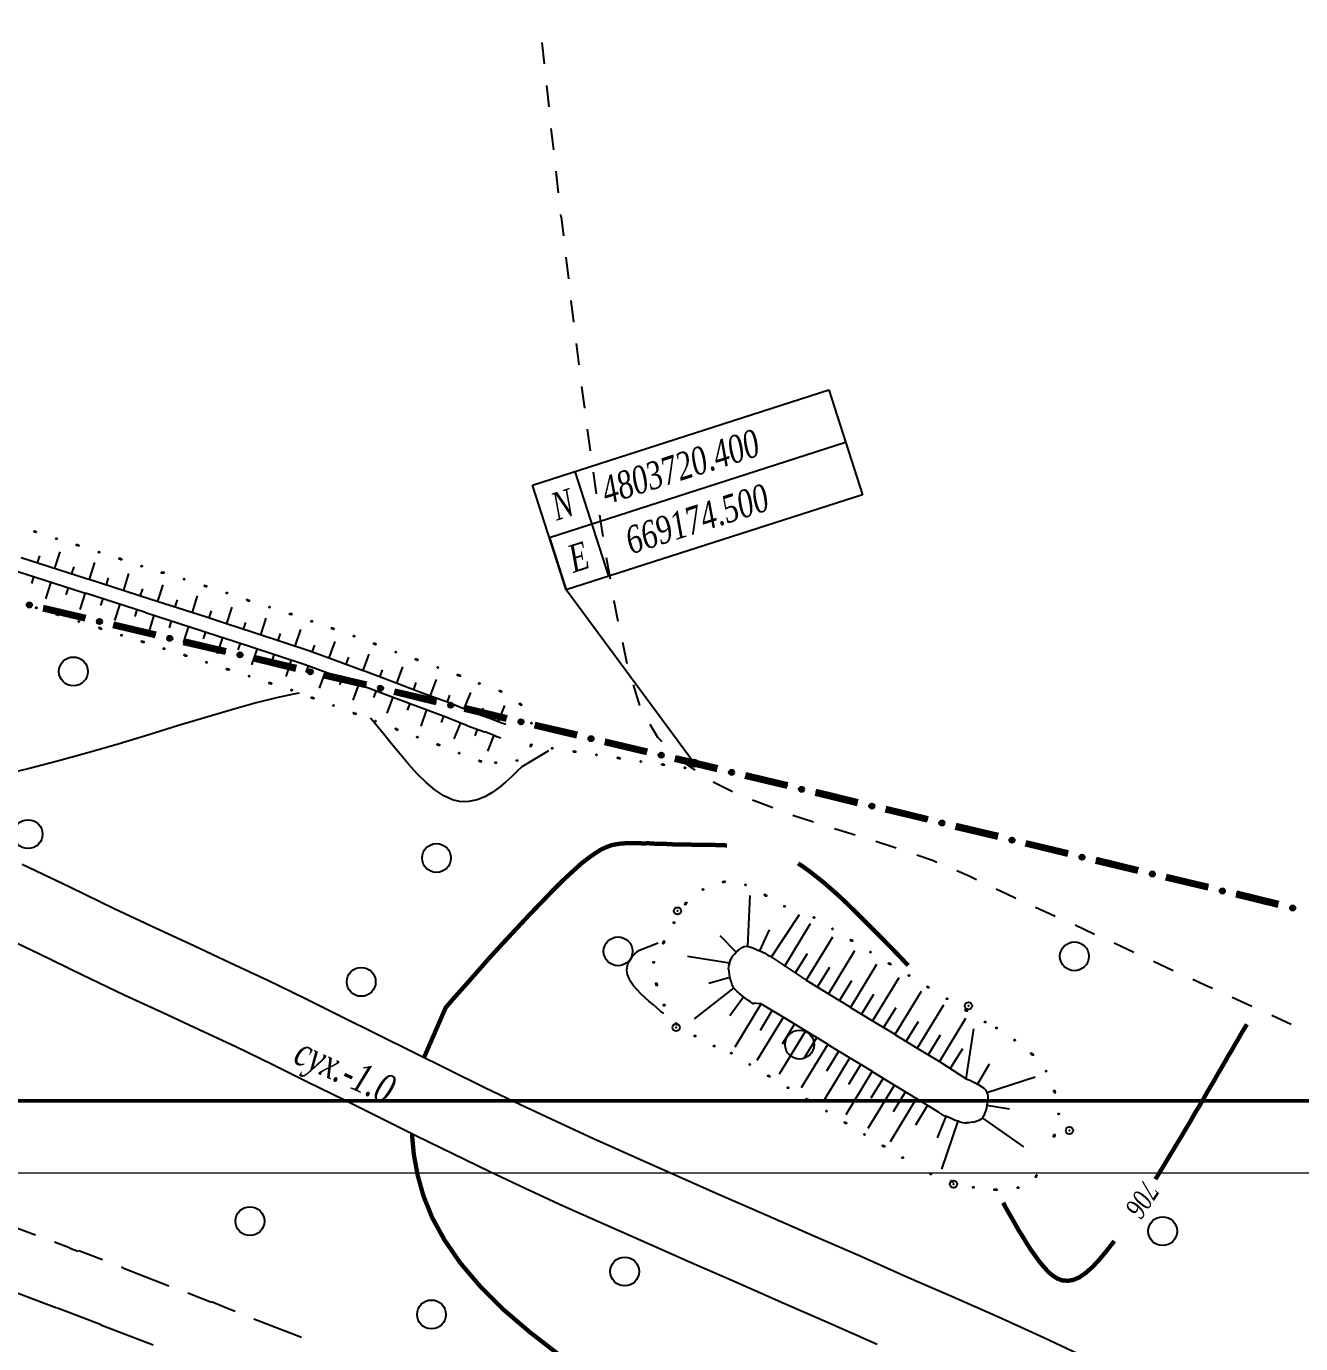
# Model space of a CAD drawing. Header units: millimetres. Extents: x 1353783 to 6492029790, y -7276956 to -512500.
# Drawn here: x 10019964 to 10028793, y -2866113 to -2856987 of the extents above; entities that cross this region are included whole.
import ezdxf

# ---------------------------------------------------------------- set-up
doc = ezdxf.new("R2010")
doc.units = ezdxf.units.MM
doc.linetypes.add('CONTI', pattern=[0])
doc.layers.get('0').update_dxf_attribs({"lineweight": 5})
for name, color, linetype in [('GOR_BUNKNOWN', 212, 'CONTI'), ('GORIZUNKNOWN', 32, 'CONTI'), ('NAD_MГИДРОГР', 94, 'CONTI'), ('PI_DTUNKNOWN', 250, 'CONTI'), ('PI_DTГРАНИЦЫ', 10, 'CONTI'), ('SIT_LГИДРОГР', 84, 'CONTI'), ('SIT_LГРАНИЦЫ', 10, 'CONTI'), ('SIT_LДОРОГИ', 250, 'CONTI'), ('SIT_LРЕЛЬЕФ', 7, 'CONTI'), ('ZAPSKРАСТЕНИ', 94, 'CONTI'), ('ГРАНИЦЫ', 7, 'CONTI'), ('РЕЛЬЕФ', 7, 'CONTI')]:
    doc.layers.add(name, color=color, linetype=linetype)
doc.layers.add('штамп', color=7, linetype='Continuous', lineweight=50)
doc.styles.add('SHRFT', font='', dxfattribs={"width": 0.75})
doc.styles.get('SHRFT').set_extended_font_data('Times New Roman Cyr', italic=True)

# ---------------------------------------------------------------- blocks, each defined once
blk = doc.blocks.new('BL_2004')
at = {"color": 0}
blk.add_circle((0, 0), 1, dxfattribs=at)
blk = doc.blocks.new('оо')
at = {"layer": 'GOR_BUNKNOWN', "color": 9, "true_color": 0xc7c8ca, "const_width": 0.15}
for points in [[(222980.866, -3431945.182), (222982.113, -3431943.762), (222982.523, -3431943.512), (222983.003, -3431943.232), (222983.523, -3431942.922), (222984.073, -3431942.592), (222984.653, -3431942.262), (222985.243, -3431941.932), (222985.813, -3431941.612), (222986.373, -3431941.312), (222986.893, -3431941.032), (222987.363, -3431940.792), (222987.773, -3431940.602), (222988.123, -3431940.442), (222988.433, -3431940.332), (222988.693, -3431940.252), (222988.923, -3431940.192), (222989.123, -3431940.172), (222989.303, -3431940.162), (222989.473, -3431940.182), (222989.633, -3431940.212), (222989.803, -3431940.252), (222989.973, -3431940.302), (222990.153, -3431940.362), (222990.343, -3431940.432), (222990.543, -3431940.492), (222990.743, -3431940.572), (222990.953, -3431940.642), (222991.173, -3431940.722), (222991.403, -3431940.812), (222991.643, -3431940.892), (222991.883, -3431940.972), (222992.123, -3431941.052), (222992.373, -3431941.142), (222992.633, -3431941.222), (222992.883, -3431941.312), (222993.112, -3431941.394)], [(222995.264, -3431942.739), (222995.403, -3431942.912), (222995.563, -3431943.132), (222995.733, -3431943.382), (222995.913, -3431943.652), (222996.093, -3431943.952), (222996.283, -3431944.272), (222996.473, -3431944.622), (222996.663, -3431944.982), (222996.853, -3431945.352), (222997.043, -3431945.722), (222997.223, -3431946.072), (222997.393, -3431946.412), (222997.553, -3431946.732), (222997.693, -3431947.022), (222997.813, -3431947.272)], [(222979.893, -3431952.352), (222979.613, -3431951.422), (222979.443, -3431950.552), (222979.383, -3431949.732), (222979.413, -3431948.982), (222979.503, -3431948.282), (222979.643, -3431947.652), (222979.67, -3431947.563)], [(222982.153, -3431956.382), (222981.453, -3431955.362), (222980.823, -3431954.342), (222980.303, -3431953.332), (222979.893, -3431952.352)], [(223004.683, -3431956.092), (223004.993, -3431955.822), (223005.253, -3431955.592), (223005.493, -3431955.382), (223005.693, -3431955.192), (223005.883, -3431955.032), (223006.053, -3431954.882), (223006.213, -3431954.732), (223006.363, -3431954.592), (223006.523, -3431954.452), (223006.683, -3431954.312), (223006.853, -3431954.152), (223007.033, -3431953.992), (223007.223, -3431953.822), (223007.403, -3431953.652), (223007.593, -3431953.492), (223007.763, -3431953.332), (223007.933, -3431953.182), (223008.093, -3431953.032), (223008.233, -3431952.912), (223008.363, -3431952.802)], [(222998.433, -3431956.102), (222998.463, -3431956.272), (222998.503, -3431956.472), (222998.553, -3431956.692), (222998.603, -3431956.932), (222998.653, -3431957.182), (222998.723, -3431957.442), (222998.783, -3431957.702), (222998.853, -3431957.962), (222998.933, -3431958.212), (222999.013, -3431958.452), (222999.103, -3431958.672), (222999.193, -3431958.872), (222999.303, -3431959.042), (222999.423, -3431959.182), (222999.563, -3431959.292), (222999.733, -3431959.362), (222999.923, -3431959.392), (223000.153, -3431959.372), (223000.413, -3431959.292), (223000.713, -3431959.162)], [(223003.703, -3431956.942), (223004.053, -3431956.642), (223004.383, -3431956.352), (223004.683, -3431956.092)], [(223000.713, -3431959.162), (223001.013, -3431958.992), (223001.343, -3431958.782), (223001.693, -3431958.542)]]:
    blk.add_lwpolyline(points, dxfattribs=at)
at = {"layer": 'GORIZUNKNOWN', "color": 9, "true_color": 0xc7c8ca}
for points in [[(222980.614, -3431931.844), (222980.413, -3431931.812), (222979.813, -3431931.752), (222979.093, -3431931.702), (222978.253, -3431931.672), (222977.313, -3431931.652), (222976.283, -3431931.632), (222975.213, -3431931.622), (222974.103, -3431931.602), (222973.003, -3431931.572), (222971.913, -3431931.522), (222970.873, -3431931.462), (222969.903, -3431931.382)], [(222988.223, -3431936.382), (222987.173, -3431936.632), (222986.963, -3431936.732), (222986.723, -3431936.852), (222986.473, -3431936.962), (222986.203, -3431937.072), (222985.923, -3431937.162), (222985.633, -3431937.222), (222985.353, -3431937.242), (222985.063, -3431937.212), (222984.793, -3431937.132), (222984.533, -3431936.982), (222984.293, -3431936.762), (222984.063, -3431936.472), (222983.853, -3431936.132), (222983.653, -3431935.752), (222983.463, -3431935.342), (222983.293, -3431934.922), (222983.123, -3431934.492), (222982.963, -3431934.072), (222982.803, -3431933.682), (222982.695, -3431933.42)], [(222989.243, -3431946.272), (222989.163, -3431946.152), (222989.073, -3431946.012), (222988.983, -3431945.862), (222988.883, -3431945.702), (222988.783, -3431945.542), (222988.693, -3431945.372), (222988.613, -3431945.202), (222988.543, -3431945.032), (222988.493, -3431944.872), (222988.473, -3431944.722), (222988.463, -3431944.592), (222988.483, -3431944.462), (222988.523, -3431944.362), (222988.583, -3431944.262), (222988.653, -3431944.182), (222988.733, -3431944.112), (222988.823, -3431944.042), (222988.923, -3431943.992), (222989.023, -3431943.952), (222989.113, -3431943.922), (222989.803, -3431943.872)]]:
    blk.add_lwpolyline(points, dxfattribs=at)
at = {"layer": 'PI_DTUNKNOWN', "color": 9, "true_color": 0xc7c8ca}
for centre in [(222990.783, -3431943.032), (222989.503, -3431946.862), (222999.373, -3431949.242), (223001.383, -3431954.422), (222996.993, -3431954.962)]:
    blk.add_circle(centre, 0.125, dxfattribs=at)
for p in [(222990.783, -3431943.032), (222989.503, -3431946.862), (222999.373, -3431949.242), (223001.383, -3431954.422), (222996.993, -3431954.962)]:
    blk.add_point(p, dxfattribs=at)
at = {"layer": 'PI_DTГРАНИЦЫ', "color": 9, "true_color": 0xc7c8ca}
blk.add_circle((222992.893, -3431938.332), 0.125, dxfattribs=at)
blk.add_point((222992.893, -3431938.332), dxfattribs=at)
at = {"layer": 'SIT_LГИДРОГР', "color": 9, "true_color": 0xc7c8ca}
for p, q in [((222969.663, -3431934.542), (222970.993, -3431935.802)), ((222970.993, -3431935.802), (222972.233, -3431936.982)), ((222967.933, -3431936.412), (222969.243, -3431937.652)), ((222972.233, -3431936.982), (222973.383, -3431938.062)), ((222969.243, -3431937.652), (222970.483, -3431938.832)), ((222973.383, -3431938.062), (222974.463, -3431939.052)), ((222970.483, -3431938.832), (222971.643, -3431939.932)), ((222974.463, -3431939.052), (222975.493, -3431940.002)), ((222971.643, -3431939.932), (222972.733, -3431940.932)), ((222975.493, -3431940.002), (222976.533, -3431940.972)), ((222972.733, -3431940.932), (222973.753, -3431941.872)), ((222976.533, -3431940.972), (222977.563, -3431941.962)), ((222973.753, -3431941.872), (222974.783, -3431942.822)), ((222977.563, -3431941.962), (222978.563, -3431942.932)), ((222974.783, -3431942.822), (222975.793, -3431943.792)), ((222978.563, -3431942.932), (222979.573, -3431943.912)), ((222975.793, -3431943.792), (222976.793, -3431944.762)), ((222979.573, -3431943.912), (222980.573, -3431944.892)), ((222976.793, -3431944.762), (222977.793, -3431945.732)), ((222980.573, -3431944.892), (222981.563, -3431945.852)), ((222977.793, -3431945.732), (222978.793, -3431946.712)), ((222981.563, -3431945.852), (222982.563, -3431946.812)), ((222978.793, -3431946.712), (222979.793, -3431947.682)), ((222982.563, -3431946.812), (222983.553, -3431947.752)), ((222979.793, -3431947.682), (222980.803, -3431948.652)), ((222983.553, -3431947.752), (222984.553, -3431948.682)), ((222980.803, -3431948.652), (222981.813, -3431949.612)), ((222984.553, -3431948.682), (222985.603, -3431949.652)), ((222981.813, -3431949.612), (222982.823, -3431950.562)), ((222985.603, -3431949.652), (222986.743, -3431950.662)), ((222982.823, -3431950.562), (222983.893, -3431951.542)), ((222986.743, -3431950.662), (222987.953, -3431951.742)), ((222983.893, -3431951.542), (222985.043, -3431952.572)), ((222987.953, -3431951.742), (222989.203, -3431952.862)), ((222985.043, -3431952.572), (222986.253, -3431953.652)), ((222989.203, -3431952.862), (222990.503, -3431954.012)), ((222986.253, -3431953.652), (222987.513, -3431954.772)), ((222990.503, -3431954.012), (222991.823, -3431955.172)), ((222987.513, -3431954.772), (222988.813, -3431955.922)), ((222991.823, -3431955.172), (222993.153, -3431956.342)), ((222988.813, -3431955.922), (222990.133, -3431957.092)), ((222993.153, -3431956.342), (222994.473, -3431957.522)), ((222990.133, -3431957.092), (222991.463, -3431958.262)), ((222994.473, -3431957.522), (222995.783, -3431958.682)), ((222991.463, -3431958.262), (222992.783, -3431959.432)), ((222995.783, -3431958.682), (222997.073, -3431959.822)), ((222997.073, -3431959.822), (222998.343, -3431960.982)), ((222998.343, -3431960.982), (222999.613, -3431962.162))]:
    blk.add_line(p, q, dxfattribs=at)
at = {"layer": 'SIT_LГРАНИЦЫ', "color": 9, "true_color": 0xc7c8ca}
for p, q in [((222974.303, -3431927.182), (222973.023, -3431926.412)), ((222974.333, -3431927.142), (222973.053, -3431926.372)), ((222974.353, -3431927.112), (222973.073, -3431926.332)), ((222974.373, -3431927.072), (222973.093, -3431926.292)), ((222974.403, -3431927.032), (222973.113, -3431926.252)), ((222976.443, -3431928.482), (222975.163, -3431927.702)), ((222976.473, -3431928.442), (222975.183, -3431927.662)), ((222976.493, -3431928.402), (222975.213, -3431927.622)), ((222976.513, -3431928.362), (222975.233, -3431927.582)), ((222976.543, -3431928.322), (222975.253, -3431927.552)), ((222978.583, -3431929.772), (222977.303, -3431929.002)), ((222978.613, -3431929.732), (222977.333, -3431928.962)), ((222978.633, -3431929.702), (222977.353, -3431928.922)), ((222978.653, -3431929.662), (222977.373, -3431928.882)), ((222978.683, -3431929.622), (222977.393, -3431928.842)), ((222980.793, -3431930.952), (222979.513, -3431930.172)), ((222980.823, -3431930.912), (222979.533, -3431930.142)), ((222980.723, -3431931.072), (222979.443, -3431930.292)), ((222980.753, -3431931.032), (222979.463, -3431930.252)), ((222980.773, -3431930.992), (222979.493, -3431930.212)), ((222982.893, -3431932.322), (222981.613, -3431931.552)), ((222982.913, -3431932.292), (222981.633, -3431931.512)), ((222982.933, -3431932.252), (222981.653, -3431931.472)), ((222982.963, -3431932.212), (222981.673, -3431931.432)), ((222982.863, -3431932.362), (222981.583, -3431931.592)), ((222985.003, -3431933.662), (222983.723, -3431932.882)), ((222985.033, -3431933.622), (222983.743, -3431932.842)), ((222985.053, -3431933.582), (222983.773, -3431932.802)), ((222985.073, -3431933.542), (222983.793, -3431932.762)), ((222985.103, -3431933.502), (222983.813, -3431932.732)), ((222987.143, -3431934.952), (222985.863, -3431934.182)), ((222987.173, -3431934.912), (222985.893, -3431934.142)), ((222987.193, -3431934.882), (222985.913, -3431934.102)), ((222987.213, -3431934.842), (222985.933, -3431934.062)), ((222987.243, -3431934.802), (222985.953, -3431934.022)), ((222989.283, -3431936.252), (222988.003, -3431935.472)), ((222989.313, -3431936.212), (222988.023, -3431935.432)), ((222989.333, -3431936.172), (222988.053, -3431935.392)), ((222989.353, -3431936.132), (222988.073, -3431935.352)), ((222989.383, -3431936.092), (222988.093, -3431935.322)), ((222991.413, -3431937.542), (222990.133, -3431936.772)), ((222991.443, -3431937.502), (222990.163, -3431936.732)), ((222991.463, -3431937.472), (222990.183, -3431936.692)), ((222991.483, -3431937.432), (222990.203, -3431936.652)), ((222991.513, -3431937.392), (222990.223, -3431936.612)), ((222992.913, -3431938.292), (222992.343, -3431937.942)), ((222992.943, -3431938.252), (222992.363, -3431937.912)), ((222992.843, -3431938.412), (222992.273, -3431938.062)), ((222992.873, -3431938.372), (222992.293, -3431938.022)), ((222992.893, -3431938.332), (222992.323, -3431937.982)), ((222993.553, -3431938.842), (222992.843, -3431938.412)), ((222993.583, -3431938.802), (222992.873, -3431938.372)), ((222993.603, -3431938.762), (222992.893, -3431938.332)), ((222993.623, -3431938.722), (222992.913, -3431938.292)), ((222993.653, -3431938.682), (222992.943, -3431938.252)), ((222995.713, -3431940.112), (222994.433, -3431939.322)), ((222995.743, -3431940.072), (222994.463, -3431939.292)), ((222995.763, -3431940.032), (222994.483, -3431939.252)), ((222995.783, -3431939.992), (222994.503, -3431939.212)), ((222995.693, -3431940.142), (222994.413, -3431939.362)), ((222997.823, -3431941.452), (222996.543, -3431940.672)), ((222997.853, -3431941.412), (222996.573, -3431940.632)), ((222997.873, -3431941.372), (222996.593, -3431940.592)), ((222997.893, -3431941.332), (222996.613, -3431940.552)), ((222997.923, -3431941.292), (222996.643, -3431940.512)), ((222999.963, -3431942.742), (222998.683, -3431941.962)), ((222999.983, -3431942.712), (222998.703, -3431941.922)), ((223000.013, -3431942.672), (222998.733, -3431941.892)), ((223000.033, -3431942.632), (222998.753, -3431941.852)), ((223000.053, -3431942.592), (222998.773, -3431941.812)), ((223002.093, -3431944.052), (223000.813, -3431943.272)), ((223002.123, -3431944.012), (223000.843, -3431943.232)), ((223002.143, -3431943.972), (223000.863, -3431943.192)), ((223002.163, -3431943.932), (223000.883, -3431943.152)), ((223002.193, -3431943.892), (223000.913, -3431943.112)), ((223004.223, -3431945.352), (223002.943, -3431944.572)), ((223004.243, -3431945.322), (223002.963, -3431944.532)), ((223004.273, -3431945.282), (223002.993, -3431944.502)), ((223004.293, -3431945.242), (223003.013, -3431944.462)), ((223004.313, -3431945.202), (223003.033, -3431944.422)), ((223006.353, -3431946.662), (223005.073, -3431945.882)), ((223006.383, -3431946.622), (223005.103, -3431945.842)), ((223006.403, -3431946.582), (223005.123, -3431945.802)), ((223006.423, -3431946.542), (223005.143, -3431945.762)), ((223006.453, -3431946.502), (223005.173, -3431945.722)), ((223008.563, -3431947.842), (223007.283, -3431947.062)), ((223008.583, -3431947.802), (223007.303, -3431947.022)), ((223008.493, -3431947.952), (223007.213, -3431947.172)), ((223008.513, -3431947.922), (223007.233, -3431947.132)), ((223008.543, -3431947.882), (223007.263, -3431947.102)), ((223010.653, -3431949.222), (223009.373, -3431948.442)), ((223010.673, -3431949.182), (223009.393, -3431948.402)), ((223010.693, -3431949.142), (223009.413, -3431948.362)), ((223010.723, -3431949.102), (223009.443, -3431948.322)), ((223010.623, -3431949.262), (223009.343, -3431948.482))]:
    blk.add_line(p, q, dxfattribs=at)
for centre, radius in [((222972.643, -3431926.072), 0.09), ((222972.643, -3431926.072), 0.04), ((222974.783, -3431927.362), 0.09), ((222974.783, -3431927.362), 0.04), ((222976.923, -3431928.662), 0.09), ((222976.923, -3431928.662), 0.04), ((222979.063, -3431929.952), 0.09), ((222979.063, -3431929.952), 0.04), ((222981.203, -3431931.252), 0.09), ((222981.203, -3431931.252), 0.04), ((222983.343, -3431932.542), 0.09), ((222983.343, -3431932.542), 0.04), ((222985.483, -3431933.842), 0.09), ((222985.483, -3431933.842), 0.04), ((222987.623, -3431935.132), 0.09), ((222987.623, -3431935.132), 0.04), ((222989.753, -3431936.432), 0.09), ((222989.753, -3431936.432), 0.04), ((222991.893, -3431937.722), 0.09), ((222991.893, -3431937.722), 0.04), ((222994.033, -3431939.032), 0.09), ((222994.033, -3431939.032), 0.04), ((222996.163, -3431940.332), 0.09), ((222996.163, -3431940.332), 0.04), ((222998.303, -3431941.632), 0.09), ((222998.303, -3431941.632), 0.04), ((223000.433, -3431942.932), 0.09), ((223000.433, -3431942.932), 0.04), ((223002.563, -3431944.242), 0.09), ((223002.563, -3431944.242), 0.04), ((223004.693, -3431945.542), 0.09), ((223004.693, -3431945.542), 0.04), ((223006.833, -3431946.842), 0.09), ((223006.833, -3431946.842), 0.04), ((223008.963, -3431948.142), 0.09), ((223008.963, -3431948.142), 0.04), ((223011.103, -3431949.452), 0.09), ((223011.103, -3431949.452), 0.04)]:
    blk.add_circle(centre, radius, dxfattribs=at)
at = {"layer": 'SIT_LДОРОГИ', "color": 9, "true_color": 0xc7c8ca}
for p, q in [((222965.653, -3431946.502), (222966.173, -3431946.912)), ((222966.723, -3431947.342), (222967.183, -3431947.702)), ((222967.173, -3431947.712), (222967.413, -3431947.902)), ((222968.123, -3431948.452), (222967.433, -3431947.902)), ((222964.353, -3431948.162), (222965.873, -3431949.362)), ((222968.673, -3431948.882), (222968.713, -3431948.912)), ((222965.873, -3431949.362), (222966.103, -3431949.542)), ((222968.703, -3431948.922), (222970.033, -3431950.002)), ((222966.123, -3431949.552), (222967.393, -3431950.562)), ((222967.383, -3431950.572), (222968.893, -3431951.792)), ((222970.583, -3431950.442), (222971.263, -3431950.992)), ((222971.733, -3431951.372), (222971.273, -3431950.992)), ((222971.953, -3431951.552), (222971.723, -3431951.372)), ((222972.493, -3431951.992), (222973.243, -3431952.602)), ((222973.243, -3431952.602), (222973.863, -3431953.102))]:
    blk.add_line(p, q, dxfattribs=at)
at = {"layer": 'SIT_LРЕЛЬЕФ', "color": 9, "true_color": 0xc7c8ca}
for p, q in [((222995.373, -3431913.682), (222995.523, -3431912.952)), ((222995.063, -3431915.152), (222995.213, -3431914.422)), ((222994.763, -3431916.622), (222994.903, -3431915.882)), ((222994.463, -3431918.092), (222994.613, -3431917.352)), ((222994.183, -3431919.562), (222994.303, -3431918.912)), ((222994.293, -3431918.912), (222994.313, -3431918.822)), ((222993.893, -3431921.032), (222994.033, -3431920.292)), ((222993.603, -3431922.512), (222993.743, -3431921.772)), ((222993.323, -3431923.982), (222993.463, -3431923.242)), ((222972.883, -3431924.422), (222974.813, -3431925.802)), ((222973.363, -3431924.772), (222973.513, -3431924.562)), ((222973.873, -3431925.132), (222974.223, -3431924.642)), ((222993.053, -3431925.462), (222993.183, -3431924.722)), ((222972.593, -3431924.832), (222974.523, -3431926.212)), ((222973.083, -3431925.192), (222972.943, -3431925.392)), ((222973.593, -3431925.552), (222973.243, -3431926.042)), ((222974.383, -3431925.492), (222974.523, -3431925.292)), ((222975.243, -3431925.362), (222974.893, -3431925.852)), ((222974.103, -3431925.912), (222973.953, -3431926.122)), ((222974.813, -3431925.802), (222974.883, -3431925.852)), ((222974.893, -3431925.852), (222976.683, -3431927.142)), ((222975.403, -3431926.212), (222975.543, -3431926.012)), ((222975.913, -3431926.582), (222976.263, -3431926.092)), ((222974.273, -3431926.762), (222974.623, -3431926.272)), ((222974.523, -3431926.212), (222974.613, -3431926.272)), ((222974.623, -3431926.272), (222976.403, -3431927.542)), ((222992.783, -3431926.932), (222992.913, -3431926.192)), ((222975.133, -3431926.632), (222974.983, -3431926.842)), ((222975.643, -3431927.002), (222975.293, -3431927.492)), ((222976.413, -3431926.942), (222976.563, -3431926.742)), ((222976.923, -3431927.312), (222977.273, -3431926.822)), ((222976.143, -3431927.362), (222976.003, -3431927.572)), ((222976.683, -3431927.142), (222978.363, -3431928.342)), ((222976.643, -3431927.732), (222976.303, -3431928.222)), ((222976.393, -3431927.552), (222978.073, -3431928.752)), ((222977.433, -3431927.682), (222977.583, -3431927.472)), ((222977.943, -3431928.042), (222978.293, -3431927.552)), ((222992.533, -3431928.412), (222992.663, -3431927.672)), ((222977.153, -3431928.102), (222977.013, -3431928.302)), ((222978.363, -3431928.342), (222978.953, -3431928.772)), ((222978.443, -3431928.402), (222978.593, -3431928.202)), ((222979.303, -3431928.292), (222978.953, -3431928.772)), ((222977.663, -3431928.462), (222977.313, -3431928.952)), ((222978.173, -3431928.822), (222978.023, -3431929.032)), ((222978.073, -3431928.752), (222978.673, -3431929.192)), ((222978.953, -3431928.772), (222979.733, -3431929.342)), ((222978.333, -3431929.682), (222978.683, -3431929.192)), ((222978.683, -3431929.192), (222979.443, -3431929.742)), ((222979.453, -3431929.142), (222979.603, -3431928.942)), ((222979.963, -3431929.512), (222980.313, -3431929.022)), ((222992.373, -3431929.382), (222992.413, -3431929.152)), ((222979.193, -3431929.562), (222979.043, -3431929.762)), ((222979.443, -3431929.742), (222980.363, -3431930.412)), ((222979.733, -3431929.342), (222980.663, -3431930.012)), ((222980.473, -3431929.882), (222980.623, -3431929.672)), ((222992.293, -3431929.892), (222992.373, -3431929.382)), ((222979.693, -3431929.922), (222979.343, -3431930.402)), ((222980.663, -3431930.012), (222981.383, -3431930.542)), ((222980.973, -3431930.242), (222981.333, -3431929.762)), ((222980.203, -3431930.282), (222980.053, -3431930.492)), ((222980.693, -3431930.662), (222980.343, -3431931.152)), ((222980.363, -3431930.412), (222981.083, -3431930.942)), ((222981.383, -3431930.542), (222982.183, -3431931.152)), ((222981.483, -3431930.612), (222981.633, -3431930.422)), ((222981.973, -3431930.992), (222982.343, -3431930.522)), ((222992.083, -3431931.382), (222992.183, -3431930.632)), ((222981.193, -3431931.032), (222981.043, -3431931.232)), ((222981.083, -3431930.942), (222981.873, -3431931.552)), ((222981.693, -3431931.412), (222981.323, -3431931.892)), ((222981.873, -3431931.552), (222982.683, -3431932.182)), ((222982.183, -3431931.152), (222982.963, -3431931.772)), ((222982.473, -3431931.382), (222982.623, -3431931.182)), ((222983.323, -3431931.292), (222982.953, -3431931.762)), ((222982.193, -3431931.792), (222982.033, -3431931.992)), ((222982.953, -3431931.762), (222983.033, -3431931.822)), ((222983.033, -3431931.822), (222983.873, -3431932.492)), ((222983.453, -3431932.152), (222983.603, -3431931.952)), ((222982.313, -3431932.642), (222982.683, -3431932.172)), ((222982.683, -3431932.172), (222982.723, -3431932.202)), ((222982.723, -3431932.212), (222983.563, -3431932.882)), ((222983.943, -3431932.542), (222984.313, -3431932.072)), ((222991.893, -3431932.852), (222991.963, -3431932.202)), ((222991.963, -3431932.202), (222991.973, -3431932.122)), ((222983.173, -3431932.572), (222983.013, -3431932.772)), ((222983.563, -3431932.882), (222984.393, -3431933.542)), ((222983.873, -3431932.492), (222984.703, -3431933.152)), ((222984.433, -3431932.932), (222984.583, -3431932.732)), ((222984.913, -3431933.312), (222985.283, -3431932.842)), ((222983.663, -3431932.962), (222983.283, -3431933.432)), ((222984.153, -3431933.352), (222983.993, -3431933.542)), ((222984.703, -3431933.152), (222985.463, -3431933.742)), ((222984.633, -3431933.732), (222984.273, -3431934.212)), ((222984.393, -3431933.542), (222985.153, -3431934.132)), ((222985.413, -3431933.702), (222985.563, -3431933.502)), ((222985.463, -3431933.742), (222986.113, -3431934.282)), ((222985.893, -3431934.102), (222986.283, -3431933.632)), ((222991.743, -3431934.352), (222991.823, -3431933.602)), ((222985.133, -3431934.122), (222984.983, -3431934.312)), ((222985.153, -3431934.132), (222985.803, -3431934.672)), ((222986.113, -3431934.282), (222986.633, -3431934.682)), ((222986.383, -3431934.492), (222986.533, -3431934.292)), ((222985.613, -3431934.522), (222985.233, -3431934.982)), ((222985.793, -3431934.682), (222986.313, -3431935.082)), ((222986.633, -3431934.682), (222986.873, -3431934.882)), ((222987.253, -3431934.422), (222986.873, -3431934.882)), ((222986.103, -3431934.912), (222985.953, -3431935.112)), ((222986.323, -3431935.072), (222986.593, -3431935.292)), ((222986.873, -3431934.882), (222986.983, -3431934.972)), ((222986.983, -3431934.972), (222987.093, -3431935.052)), ((222991.713, -3431935.852), (222991.723, -3431935.102)), ((222986.213, -3431935.752), (222986.593, -3431935.292)), ((222986.593, -3431935.292), (222986.673, -3431935.362)), ((222986.673, -3431935.362), (222986.793, -3431935.452)), ((222986.333, -3431936.212), (222986.353, -3431936.212)), ((222991.973, -3431937.102), (222991.853, -3431936.592)), ((222992.073, -3431937.292), (222991.973, -3431937.102)), ((222992.493, -3431938.122), (222992.413, -3431937.962)), ((222992.853, -3431938.572), (222992.503, -3431938.122)), ((222993.863, -3431939.682), (222993.323, -3431939.162)), ((222995.013, -3431940.642), (222994.433, -3431940.172)), ((222996.203, -3431941.542), (222995.603, -3431941.102)), ((222997.443, -3431942.412), (222996.833, -3431941.982)), ((222998.663, -3431943.272), (222998.053, -3431942.842)), ((222993.333, -3431943.292), (222992.723, -3431944.932)), ((222999.783, -3431944.112), (222999.263, -3431943.722)), ((222991.923, -3431944.292), (222992.283, -3431945.012)), ((222999.853, -3431944.182), (222999.783, -3431944.122)), ((222990.633, -3431944.632), (222991.953, -3431945.292)), ((222993.603, -3431944.622), (222993.063, -3431945.212)), ((222994.753, -3431944.452), (222993.383, -3431945.542)), ((223000.773, -3431944.972), (223000.423, -3431944.662)), ((222991.963, -3431945.272), (222992.013, -3431945.212)), ((222992.013, -3431945.212), (222992.073, -3431945.152)), ((222992.073, -3431945.152), (222992.133, -3431945.102)), ((222992.133, -3431945.102), (222992.213, -3431945.052)), ((222992.213, -3431945.052), (222992.283, -3431945.012)), ((222992.283, -3431945.012), (222992.363, -3431944.972)), ((222992.363, -3431944.972), (222992.443, -3431944.942)), ((222992.443, -3431944.942), (222992.523, -3431944.922)), ((222992.523, -3431944.922), (222992.603, -3431944.912)), ((222992.603, -3431944.912), (222992.663, -3431944.922)), ((222992.663, -3431944.922), (222992.713, -3431944.942)), ((222992.723, -3431944.932), (222992.753, -3431944.942)), ((222992.743, -3431944.952), (222992.823, -3431945.002)), ((222992.823, -3431945.002), (222992.923, -3431945.082)), ((222992.923, -3431945.082), (222993.023, -3431945.172)), ((222993.023, -3431945.172), (222993.123, -3431945.262)), ((222993.123, -3431945.262), (222993.213, -3431945.352)), ((222995.023, -3431944.862), (222993.703, -3431946.002)), ((223000.973, -3431945.172), (223000.773, -3431944.972)), ((222991.803, -3431945.762), (222991.823, -3431945.672)), ((222991.823, -3431945.672), (222991.843, -3431945.572)), ((222991.843, -3431945.572), (222991.863, -3431945.492)), ((222991.853, -3431945.492), (222991.883, -3431945.402)), ((222991.893, -3431945.402), (222991.933, -3431945.332)), ((222991.933, -3431945.332), (222991.953, -3431945.302)), ((222991.953, -3431945.292), (222991.963, -3431945.272)), ((222993.213, -3431945.352), (222993.293, -3431945.442)), ((222993.293, -3431945.442), (222993.363, -3431945.502)), ((222993.363, -3431945.502), (222993.383, -3431945.532)), ((222993.383, -3431945.542), (222993.393, -3431945.562)), ((222993.403, -3431945.552), (222993.413, -3431945.572)), ((222993.413, -3431945.572), (222994.293, -3431946.682)), ((222995.613, -3431945.542), (222994.293, -3431946.682)), ((223001.803, -3431945.952), (223001.523, -3431945.682)), ((222990.193, -3431946.772), (222991.833, -3431946.162)), ((222991.046, -3431945.74), (222991.803, -3431945.762)), ((222991.803, -3431945.852), (222991.803, -3431945.762)), ((222991.803, -3431945.952), (222991.803, -3431945.852)), ((222991.803, -3431946.042), (222991.803, -3431945.952)), ((222991.813, -3431946.122), (222991.803, -3431946.042)), ((222991.833, -3431946.162), (222991.813, -3431946.122)), ((222991.833, -3431946.202), (222991.823, -3431946.172)), ((222994.603, -3431945.822), (222993.993, -3431946.342)), ((223002.073, -3431946.202), (223001.803, -3431945.952)), ((222991.403, -3431947.032), (222992.053, -3431946.562)), ((222991.893, -3431946.302), (222991.843, -3431946.202)), ((222991.953, -3431946.412), (222991.893, -3431946.302)), ((222992.013, -3431946.512), (222991.953, -3431946.412)), ((222992.093, -3431946.622), (222992.013, -3431946.512)), ((222992.153, -3431946.712), (222992.093, -3431946.622)), ((222995.193, -3431946.502), (222994.583, -3431947.022)), ((222996.203, -3431946.222), (222994.883, -3431947.362)), ((222991.243, -3431948.122), (222992.563, -3431946.982)), ((222992.223, -3431946.802), (222992.153, -3431946.712)), ((222992.273, -3431946.862), (222992.223, -3431946.802)), ((222992.563, -3431946.982), (222992.273, -3431946.862)), ((222992.313, -3431946.922), (222992.303, -3431946.902)), ((222992.563, -3431946.982), (222993.153, -3431947.662)), ((222994.293, -3431946.682), (222994.883, -3431947.362)), ((222996.783, -3431946.902), (222995.463, -3431948.042)), ((223003.023, -3431947.072), (223002.623, -3431946.712)), ((223003.183, -3431947.212), (223003.023, -3431947.072)), ((222992.253, -3431947.842), (222992.853, -3431947.322)), ((222994.883, -3431947.362), (222995.473, -3431948.042)), ((222995.783, -3431947.182), (222995.173, -3431947.702)), ((222991.833, -3431948.802), (222993.153, -3431947.662)), ((222992.843, -3431948.522), (222993.443, -3431948.002)), ((222993.153, -3431947.662), (222993.743, -3431948.342)), ((222996.363, -3431947.862), (222995.753, -3431948.382)), ((222997.373, -3431947.582), (222996.053, -3431948.722)), ((223004.293, -3431948.222), (223003.743, -3431947.712)), ((222992.423, -3431949.482), (222993.743, -3431948.342)), ((222993.743, -3431948.342), (222994.333, -3431949.022)), ((222995.463, -3431948.042), (222996.053, -3431948.722)), ((222997.963, -3431948.272), (222996.643, -3431949.412)), ((222993.433, -3431949.202), (222994.033, -3431948.682)), ((222996.053, -3431948.722), (222996.643, -3431949.402)), ((222996.953, -3431948.542), (222996.343, -3431949.062)), ((223005.393, -3431949.232), (223004.843, -3431948.722)), ((222993.003, -3431950.162), (222994.323, -3431949.022)), ((222994.013, -3431949.882), (222994.613, -3431949.362)), ((222994.323, -3431949.022), (222994.913, -3431949.702)), ((222997.543, -3431949.232), (222996.933, -3431949.752)), ((222998.553, -3431948.952), (222997.233, -3431950.092)), ((222993.593, -3431950.842), (222994.913, -3431949.702)), ((222994.913, -3431949.702), (222995.503, -3431950.382)), ((222996.643, -3431949.412), (222997.233, -3431950.092)), ((222999.143, -3431949.632), (222997.823, -3431950.772)), ((223006.493, -3431950.252), (223005.943, -3431949.742)), ((222994.603, -3431950.562), (222995.203, -3431950.042)), ((222997.233, -3431950.092), (222997.823, -3431950.772)), ((222998.133, -3431949.912), (222997.523, -3431950.432)), ((222999.293, -3431950.052), (222998.513, -3431951.622)), ((222994.183, -3431951.532), (222995.503, -3431950.392)), ((222995.193, -3431951.252), (222995.793, -3431950.732)), ((222995.503, -3431950.392), (222996.093, -3431951.072)), ((222998.723, -3431950.592), (222998.113, -3431951.112)), ((222994.773, -3431952.212), (222996.093, -3431951.072)), ((222996.093, -3431951.072), (222996.683, -3431951.752)), ((222997.823, -3431950.772), (222998.523, -3431951.627)), ((223007.393, -3431951.062), (223007.053, -3431950.752)), ((223007.603, -3431951.252), (223007.393, -3431951.062)), ((222995.783, -3431951.932), (222996.383, -3431951.412)), ((222998.513, -3431951.622), (222998.533, -3431951.632)), ((222998.533, -3431951.632), (222998.573, -3431951.662)), ((222999.443, -3431951.382), (222998.843, -3431951.922)), ((222995.363, -3431952.892), (222996.683, -3431951.752)), ((222996.373, -3431952.612), (222996.973, -3431952.092)), ((222996.683, -3431951.752), (222997.253, -3431952.412)), ((222998.573, -3431951.662), (222998.633, -3431951.712)), ((222998.633, -3431951.712), (222998.703, -3431951.782)), ((222998.703, -3431951.782), (222998.783, -3431951.852)), ((222998.783, -3431951.852), (222998.863, -3431951.942)), ((222998.863, -3431951.942), (222998.933, -3431952.022)), ((222998.933, -3431952.022), (222999.003, -3431952.112)), ((223008.713, -3431952.262), (223008.163, -3431951.762)), ((222997.383, -3431952.582), (222997.253, -3431952.412)), ((222999.023, -3431952.522), (222998.983, -3431952.622)), ((222999.003, -3431952.112), (222999.043, -3431952.192)), ((222999.053, -3431952.432), (222999.023, -3431952.522)), ((222999.043, -3431952.192), (222999.063, -3431952.272)), ((222999.063, -3431952.352), (222999.053, -3431952.432)), ((222999.063, -3431952.272), (222999.063, -3431952.302)), ((222999.063, -3431952.302), (222999.063, -3431952.352)), ((223000.813, -3431952.302), (222999.063, -3431952.302)), ((222996.763, -3431954.342), (222997.813, -3431952.942)), ((222996.953, -3431953.272), (222997.463, -3431952.652)), ((222997.413, -3431952.612), (222997.383, -3431952.582)), ((222997.473, -3431952.662), (222997.413, -3431952.612)), ((222997.543, -3431952.722), (222997.473, -3431952.662)), ((222997.623, -3431952.792), (222997.543, -3431952.722)), ((222997.703, -3431952.862), (222997.623, -3431952.792)), ((222997.793, -3431952.932), (222997.703, -3431952.862)), ((222997.813, -3431952.942), (222997.793, -3431952.932)), ((222997.873, -3431952.992), (222997.813, -3431952.942)), ((222997.953, -3431953.042), (222997.873, -3431952.992)), ((222998.763, -3431952.962), (222998.713, -3431953.032)), ((222998.823, -3431952.892), (222998.763, -3431952.962)), ((222998.883, -3431952.812), (222998.823, -3431952.892)), ((222998.933, -3431952.712), (222998.883, -3431952.812)), ((222999.633, -3431953.082), (222998.923, -3431952.722)), ((222998.983, -3431952.622), (222998.933, -3431952.712)), ((223009.823, -3431953.282), (223009.273, -3431952.772)), ((222998.013, -3431953.072), (222997.953, -3431953.042)), ((222998.073, -3431953.092), (222998.013, -3431953.072)), ((222998.143, -3431953.102), (222998.073, -3431953.082)), ((222998.213, -3431953.112), (222998.143, -3431953.102)), ((222998.283, -3431953.122), (222998.213, -3431953.112)), ((222998.363, -3431953.142), (222998.283, -3431953.132)), ((222998.433, -3431953.142), (222998.363, -3431953.142)), ((222998.503, -3431953.132), (222998.433, -3431953.142)), ((222998.563, -3431953.122), (222998.503, -3431953.132)), ((222998.623, -3431953.102), (222998.563, -3431953.122)), ((222998.653, -3431953.082), (222998.623, -3431953.102)), ((222998.713, -3431953.032), (222998.653, -3431953.072)), ((222999.703, -3431954.482), (222998.653, -3431953.082))]:
    blk.add_line(p, q, dxfattribs=at)
for centre in [(222973.593, -3431923.702), (222973.633, -3431923.732), (222974.243, -3431924.172), (222974.853, -3431924.602), (222974.893, -3431924.632), (222975.503, -3431925.072), (222976.113, -3431925.502), (222976.153, -3431925.542), (222976.763, -3431925.982), (222972.843, -3431926.242), (222977.363, -3431926.412), (222977.413, -3431926.432), (222973.453, -3431926.672), (222973.493, -3431926.702), (222978.023, -3431926.862), (222974.103, -3431927.142), (222978.633, -3431927.302), (222978.673, -3431927.332), (222974.713, -3431927.572), (222974.753, -3431927.612), (222979.283, -3431927.772), (222975.363, -3431928.052), (222979.883, -3431928.212), (222979.923, -3431928.252), (222975.973, -3431928.472), (222976.013, -3431928.502), (222980.543, -3431928.692), (222976.623, -3431928.942), (222981.153, -3431929.132), (222981.193, -3431929.152), (222977.233, -3431929.372), (222977.273, -3431929.402), (222981.783, -3431929.602), (222977.883, -3431929.842), (222982.383, -3431930.052), (222982.423, -3431930.082), (222978.483, -3431930.282), (222978.533, -3431930.312), (222983.023, -3431930.542), (222979.143, -3431930.752), (222983.613, -3431931.002), (222983.643, -3431931.032), (222979.743, -3431931.192), (222979.783, -3431931.222), (222984.233, -3431931.512), (222980.393, -3431931.662), (222984.823, -3431931.962), (222984.863, -3431931.992), (222980.983, -3431932.122), (222981.023, -3431932.152), (222985.453, -3431932.462), (222981.613, -3431932.612), (222986.043, -3431932.922), (222986.093, -3431932.962), (222982.203, -3431933.082), (222982.243, -3431933.112), (222982.833, -3431933.572), (222986.653, -3431933.432), (222983.423, -3431934.042), (222983.453, -3431934.082), (222987.253, -3431933.892), (222987.283, -3431933.922), (222984.043, -3431934.542), (222987.783, -3431934.532), (222987.803, -3431934.572), (222984.633, -3431935.002), (222984.673, -3431935.032), (222985.253, -3431935.512), (222987.953, -3431935.292), (222985.843, -3431935.982), (222985.873, -3431936.012), (222987.693, -3431936.042), (222987.703, -3431936.012), (222987.723, -3431936.002), (222986.353, -3431936.212), (222987.083, -3431936.372), (222988.373, -3431936.342), (222989.053, -3431936.672), (222989.093, -3431936.692), (222989.763, -3431937.022), (222990.443, -3431937.352), (222990.483, -3431937.382), (222991.153, -3431937.712), (222991.833, -3431938.042), (222991.873, -3431938.062), (222992.543, -3431938.392), (222991.113, -3431942.892), (222991.153, -3431942.862), (222991.853, -3431942.592), (222992.593, -3431942.562), (222992.643, -3431942.562), (222993.303, -3431942.892), (222990.543, -3431943.382), (222993.833, -3431943.422), (222990.013, -3431943.902), (222993.863, -3431943.462), (222989.973, -3431943.942), (222994.363, -3431944.012), (222989.453, -3431944.472), (222995.213, -3431944.692), (222989.313, -3431945.202), (222989.313, -3431945.252), (222995.703, -3431945.262), (222989.343, -3431945.992), (222989.343, -3431946.002), (222996.193, -3431945.832), (222996.223, -3431945.862), (222996.713, -3431946.432), (222989.533, -3431946.722), (222989.563, -3431946.762), (222997.203, -3431947.002), (222997.243, -3431947.042), (222990.033, -3431947.342), (222990.563, -3431947.872), (222997.733, -3431947.612), (222991.053, -3431948.292), (222998.223, -3431948.182), (222998.253, -3431948.212), (222991.543, -3431948.862), (222998.743, -3431948.782), (222999.233, -3431949.352), (222999.263, -3431949.382), (222992.033, -3431949.432), (222992.063, -3431949.462), (222992.553, -3431950.032), (222999.753, -3431949.952), (223000.063, -3431950.272), (222993.043, -3431950.602), (222993.083, -3431950.642), (222993.573, -3431951.212), (223000.533, -3431950.862), (223000.943, -3431951.482), (223000.973, -3431951.532), (222994.063, -3431951.782), (222994.093, -3431951.812), (222994.583, -3431952.382), (223001.243, -3431952.222), (222995.073, -3431952.952), (222995.103, -3431952.982), (223001.303, -3431952.962), (223001.303, -3431953.012), (222995.593, -3431953.552), (223001.203, -3431953.762), (222996.353, -3431954.392), (222996.943, -3431954.842), (223000.813, -3431954.452), (223000.843, -3431954.412), (222996.983, -3431954.872), (222997.613, -3431955.282), (222998.293, -3431955.582), (222998.343, -3431955.602), (222999.083, -3431955.762), (222999.783, -3431955.592), (222999.823, -3431955.562)]:
    blk.add_circle(centre, 0.02, dxfattribs=at)
at = {"layer": 'ГРАНИЦЫ', "color": 9, "linetype": 'CONTI', "true_color": 0xc7c8ca}
for p, q in [((222990.513, -3431927.452), (223001.293, -3431927.452)), ((222990.513, -3431931.262), (222990.513, -3431927.452)), ((222992.053, -3431927.452), (222992.053, -3431931.262)), ((223001.293, -3431927.452), (223001.293, -3431931.262)), ((222990.513, -3431929.352), (222990.513, -3431931.262)), ((222990.513, -3431929.352), (223001.293, -3431929.352)), ((222992.893, -3431938.332), (222990.513, -3431931.262)), ((223001.293, -3431931.262), (222990.513, -3431931.262))]:
    blk.add_line(p, q, dxfattribs=at)
blk.add_circle((222992.893, -3431938.332), 0.125, dxfattribs=at)
at = {"layer": 'ZAPSKРАСТЕНИ', "color": 9, "true_color": 0xc7c8ca, "xscale": 0.5000000000000001, "yscale": 0.5000000000000001, "zscale": 0.5000000000000001}
for p in [(222973.393, -3431928.732), (222970.174, -3431933.618), (222983.393, -3431938.732), (222979.599, -3431942.019), (222988.393, -3431943.732), (222973.393, -3431948.732), (222993.393, -3431948.732), (223003.393, -3431948.732), (222978.393, -3431953.732), (222985.221, -3431954.362), (223003.393, -3431958.732)]:
    blk.add_blockref('BL_2004', p, dxfattribs=at)
at = {"layer": 'GOR_BUNKNOWN', "color": 9, "true_color": 0xc7c8ca, "style": 'SHRFT', "width": 0.75}
blk.add_text('706', height=0.7125, rotation=218.6813, dxfattribs=at).set_placement((223003.313, -3431956.822))
at = {"layer": 'NAD_MГИДРОГР', "color": 9, "true_color": 0xc7c8ca, "style": 'SHRFT', "width": 0.75}
blk.add_text('сух.-1.0', height=1, rotation=318, dxfattribs=at).set_placement((222976.463, -3431943.932))
at = {"layer": 'ГРАНИЦЫ', "color": 9, "true_color": 0xc7c8ca, "style": 'SHRFT', "width": 0.75}
for s, p in [('4803720.400', (222992.753, -3431928.882)), ('N', (222990.933, -3431928.882)), ('E', (222990.933, -3431930.782)), (' 669174.500', (222992.753, -3431930.782))]:
    blk.add_text(s, height=0.95, dxfattribs=at).set_placement(p)

msp = doc.modelspace()

# ---------------------------------------------------------------- linework, layer by layer
at = {"layer": 'штамп', "linetype": 'Continuous', "lineweight": 18}
msp.add_lwpolyline([(10055462, -2780830.5), (9936562, -2780830.5), (9936562, -2864930.5), (10055462, -2864930.5)], close=True, dxfattribs=at)
at = {"layer": 'штамп', "linetype": 'Continuous', "lineweight": 50}
msp.add_lwpolyline([(9938562, -2781330.5), (10054962, -2781330.5), (10054962, -2864430.5), (9938562, -2864430.5)], close=True, dxfattribs=at)

# ---------------------------------------------------------------- block references
at = {"layer": 'РЕЛЬЕФ', "color": 240, "lineweight": 30, "true_color": 0xed1f24, "xscale": 200.0000000000001, "yscale": 200.0000000000001, "zscale": 200.0000000000001, "rotation": 17.80578495452471}
msp.add_blockref('оо', (-242329121, 637008728.1), dxfattribs=at)

doc.saveas('drawing.dxf')
